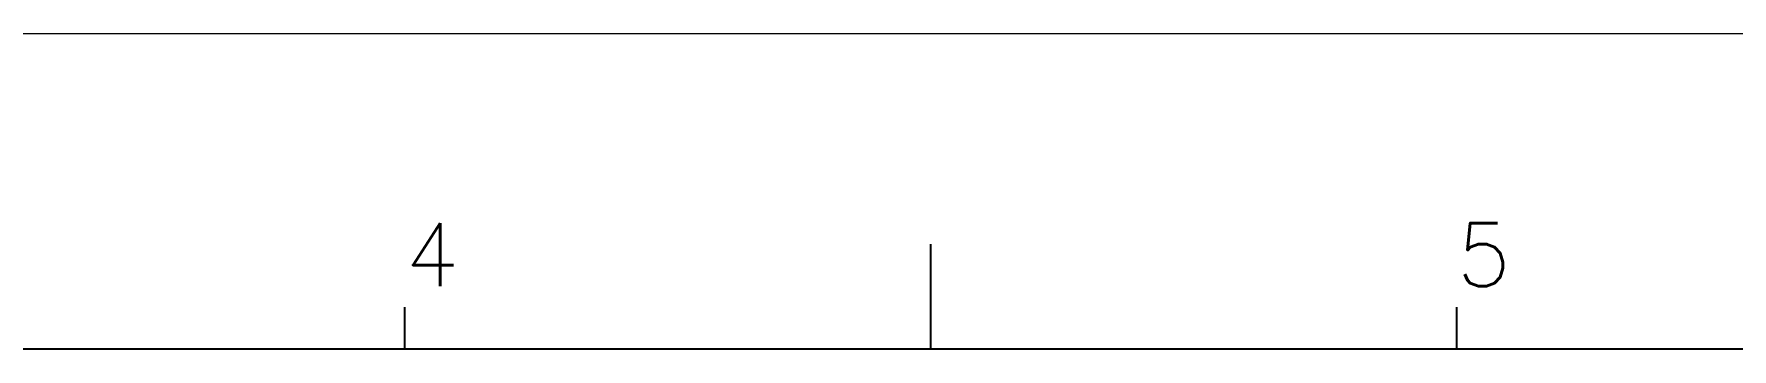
# Model space of a CAD drawing. Header units: millimetres. Extents: x 3175 to 3429, y -23 to 156.
# Drawn here: x 3279.77 to 3329.61, y 146.74 to 156 of the extents above; entities that cross this region are included whole.
import ezdxf

# ---------------------------------------------------------------- set-up
doc = ezdxf.new("R2010")
doc.units = ezdxf.units.MM
doc.header["$LTSCALE"] = 23.1
doc.linetypes.add('PHANTOM', pattern=[29.5, 9.5, -1.5, 3, -1.5, 3, -1.5, 9.5])
doc.layers.get('0').update_dxf_attribs({"linetype": 'CONTINUOUS'})
doc.layers.add('0PAPERF', color=2, linetype='PHANTOM', lineweight=0, plot=False)
doc.styles.add('SIMPLEX', font='SIMPLEX.SHX')

msp = doc.modelspace()

# ---------------------------------------------------------------- linework, layer by layer
for p, q in [((3306.094, 146.735), (3306.094, 149.823)), ((3290.657, 146.735), (3290.657, 147.97)), ((3321.532, 146.735), (3321.532, 147.97)), ((3420.949, 146.735), (3182.595, 146.735))]:
    msp.add_line(p, q)
at = {"layer": '0PAPERF'}
msp.add_line((3428.731, 156.001), (3175.493, 156.001), dxfattribs=at)

# ---------------------------------------------------------------- texts
at = {"style": 'SIMPLEX'}
for s, p in [('4', (3290.657, 148.588)), ('5', (3321.532, 148.588))]:
    msp.add_text(s, height=1.852, dxfattribs=at).set_placement(p)

doc.saveas('drawing.dxf')
